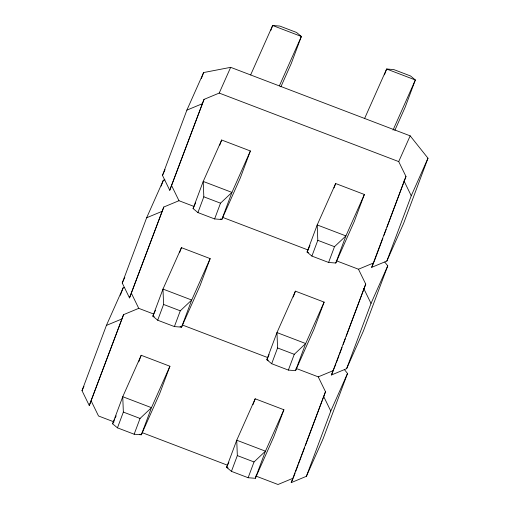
<?xml version="1.0" encoding="UTF-8"?>
<svg xmlns="http://www.w3.org/2000/svg" width="510" height="510" viewBox="0 0 510 510"><rect width="100%" height="100%" fill="white"/><g stroke="black" fill="none" stroke-linecap="round" stroke-linejoin="round"><path stroke-width="0.76" d="M153.58 314.007L138.745 308.346L123.567 314.657L89.275 405.546L82.014 390.666L106.411 325.405L123.139 287.831L124.689 287.532M193.813 206.371L178.978 200.71L163.799 207.022L129.508 297.91L122.247 283.031L146.644 217.77L163.372 180.189L164.921 179.896M162.486 175.395L186.877 110.134L203.611 72.554L230.673 67.333L410.174 135.851L427.986 158.202L403.589 223.463L386.861 261.043L371.682 267.355L405.973 176.466L398.712 161.593L219.211 93.075L204.032 99.386L169.741 190.268L162.486 175.395L165.055 169.613M120.366 295.245L123.139 287.831M161.16 186.124L163.372 180.189M201.393 78.489L203.611 72.554M89.275 405.546L123.567 314.657M129.508 297.91L163.799 207.022M169.741 190.268L204.032 99.386M112.614 423.829L122.751 396.71L141.2 355.285L169.919 366.244L159.777 393.369L141.334 434.794L134.149 434.22L117.459 427.845L112.614 423.829L114.559 419.469M193.08 208.558L203.222 181.439L221.665 140.014L250.384 150.973L240.248 178.092L221.805 219.523L214.621 218.943L197.925 212.574L193.08 208.558L195.674 202.744M138.733 361.883L141.2 355.285M179.514 252.781L181.433 247.65L210.152 258.608L200.016 285.734L181.566 327.159L174.388 326.578L157.692 320.21L152.847 316.194L162.99 289.074L181.433 247.65M219.746 145.14L221.665 140.014M117.459 427.845L123.35 412.08L122.751 396.71L151.476 407.675L169.919 366.244M157.692 320.21L163.583 304.445L162.99 289.074L191.709 300.033L210.152 258.608M197.925 212.574L203.815 196.809L203.222 181.439L231.942 192.398L250.384 150.973M270.727 30.632L272.646 25.5L279.831 26.074L296.527 32.449L301.365 36.465L291.229 63.584L280.876 86.834M134.149 434.22L140.046 418.449L151.476 407.675L141.334 434.794L139.861 434.233M174.388 326.578L180.279 310.813L191.709 300.033L181.566 327.159L180.094 326.591M214.621 218.943L220.511 203.178L231.942 192.398L221.805 219.523L220.333 218.956M266.832 359.703L276.968 332.584L295.411 291.159L324.13 302.118L313.994 329.243L295.551 370.668L288.367 370.088L271.671 363.719L266.832 359.703L268.305 360.264M252.985 404.659L255.178 398.794L283.898 409.753L273.762 436.879L255.319 478.303L248.134 477.73L231.438 471.355L226.599 467.339L236.736 440.219L255.178 398.794M293.224 297.018L295.411 291.159M334.005 187.916L335.644 183.523L364.369 194.482L354.227 221.601L335.784 263.032L328.599 262.452L311.903 256.084L307.065 252.067L317.201 224.948L335.644 183.523M231.438 471.355L237.335 455.589L236.736 440.219L265.455 451.178L283.898 409.753M271.671 363.719L277.567 347.954L276.968 332.584L305.688 343.542L324.13 302.118M311.903 256.084L317.8 240.318L317.201 224.948L345.92 235.907L364.369 194.482M384.438 74.874L386.631 69.009L393.816 69.583L410.512 75.958L415.35 79.974L405.214 107.094L394.861 130.343M248.134 477.73L254.031 461.958L265.455 451.178L255.319 478.303M288.367 370.088L294.264 354.322L305.688 343.542L295.551 370.668M328.599 262.452L334.496 246.687L345.92 235.907L335.784 263.032M344.55 369.75L347.514 373.479L323.123 438.734L306.389 476.314L291.216 482.626L325.501 391.737L318.246 376.864L295.991 368.373M384.782 262.115L387.753 265.837L363.356 331.098L346.628 368.679L331.449 374.99L365.734 284.102L358.479 269.229L336.224 260.731M295.137 472.974L293.186 478.189L278.007 484.5L255.759 476.008M295.698 471.482L298.203 464.776M298.758 463.284L301.27 456.577M301.824 455.086L304.61 447.633M305.445 445.396L322.161 400.681M322.715 399.19L325.501 391.737M331.449 374.99L335.931 363.847M336.485 362.355L338.997 355.648M339.552 354.157L342.057 347.45M343.173 344.467L345.404 338.506M346.239 336.268L365.734 284.102M373.932 262.172L382.851 238.323M383.966 235.339L386.191 229.379M387.026 227.148L405.973 176.466M306.389 476.314L330.786 411.054L347.514 373.479M346.628 368.679L371.019 303.418L387.753 265.837M386.861 261.043L411.251 195.783L427.986 158.202M122.247 283.031L124.823 277.249M82.014 390.666L83.946 386.331M219.211 93.075L230.673 67.333M250.652 74.906L272.646 25.5L301.365 36.465L279.372 85.865M155.435 310.38L152.847 316.194L154.32 316.755M115.203 418.015L116.178 415.835M364.637 118.416L386.631 69.009L415.35 79.974L393.031 130.101M309.978 245.527L307.065 252.067L308.537 252.628M267.157 358.976L269.095 354.616M228.862 462.251L226.599 467.339L228.072 467.899M398.712 161.593L410.174 135.851M371.682 267.355L373.658 262.918L358.479 269.229M291.216 482.626L292.906 478.82M186.877 110.134L202.056 103.823M146.644 217.77L161.823 211.459M106.411 325.405L121.59 319.094M318.246 376.864L333.425 370.553M203.815 196.809L220.511 203.178M317.8 240.318L334.496 246.687M222.742 217.413L308.04 249.976M163.583 304.445L180.279 310.813M277.567 347.954L294.264 354.322M182.503 325.048L267.807 357.612M123.35 412.08L140.046 418.449M237.335 455.589L254.031 461.958M114.087 421.929L98.513 415.981L91.252 401.102M142.271 432.684L227.575 465.247M403.996 180.91L411.251 195.783M363.757 288.545L371.019 303.418M323.525 396.181L330.786 411.054M171.717 185.831L178.978 200.71M131.484 293.467L138.745 308.346"/></g></svg>
